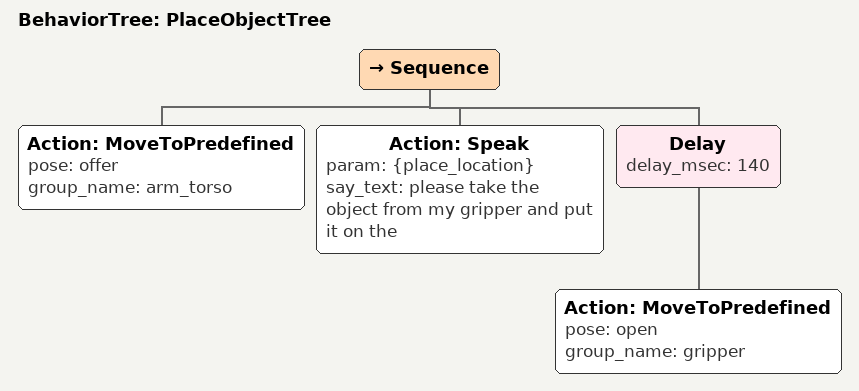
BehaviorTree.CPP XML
<?xml version="1.0"?>
<root main_tree_to_execute="PlaceObjectTree">
    <BehaviorTree ID="PlaceObjectTree">
        <Sequence>
            <Action ID="MoveToPredefined" pose="offer" group_name="arm_torso"/>
            <Action ID="Speak" param="{place_location}" say_text="please take the object from my gripper and put it on the "/>
            <Delay delay_msec="140">
                <Action ID="MoveToPredefined" pose="open" group_name="gripper"/>
            </Delay>
        </Sequence>
    </BehaviorTree>
</root>
